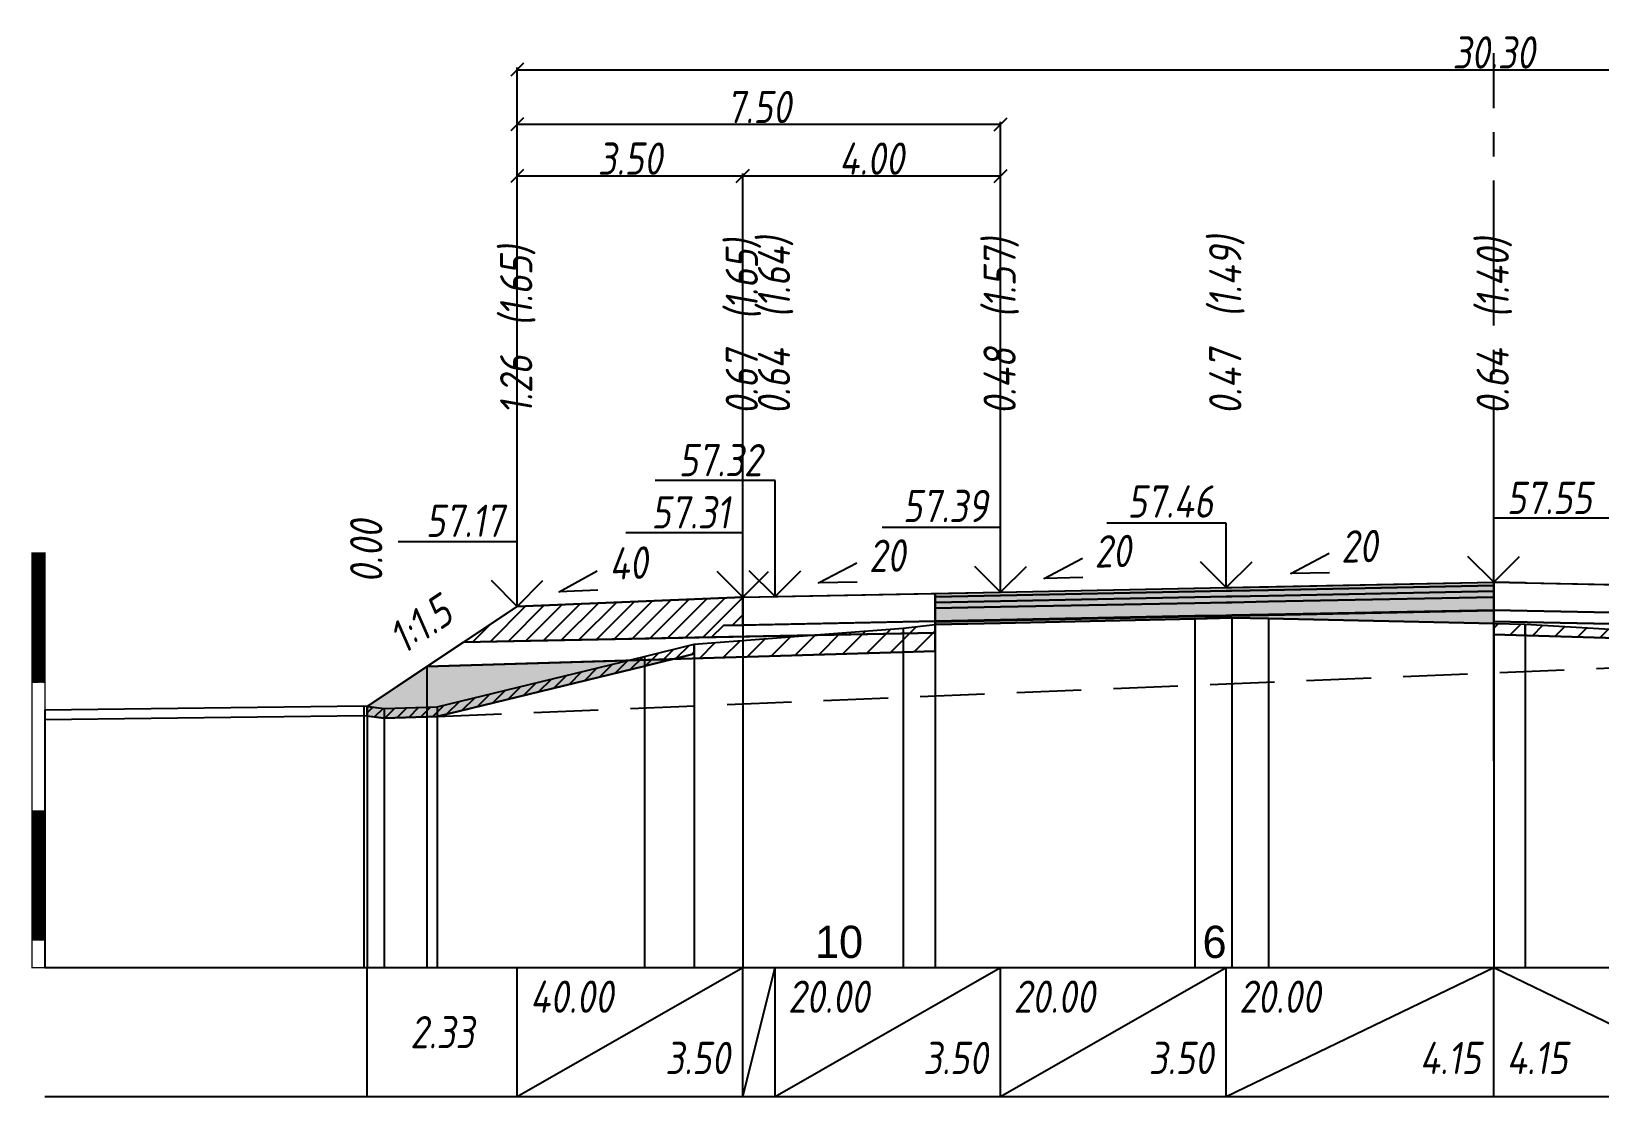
# Model space of a CAD drawing. Extents: x -717 to 1451, y -133302 to 233.
# Drawn here: x 78.9 to 200.6, y -71501 to -71418.4 of the extents above; entities that cross this region are included whole.
import ezdxf
from ezdxf.enums import TextEntityAlignment as Align

# ---------------------------------------------------------------- set-up
doc = ezdxf.new("R2010")
doc.units = 0
doc.linetypes.add('осевая2', pattern=[1.125, 0.75, -0.125, 0.125, -0.125])
doc.linetypes.add('штриховая', pattern=[0.75, 0.5, -0.25])
for name, color, linetype in [('Интерполированный поперечник', 2, 'Continuous'), ('Код_514', 1, 'Continuous'), ('Контур_0', 7, 'Continuous'), ('Контур_2564', 7, 'Continuous'), ('Контур_2660', 7, 'Continuous'), ('Контур_2665', 7, 'Continuous'), ('Контур_400', 7, 'Continuous'), ('Контур_508', 7, 'Continuous'), ('Контур_512', 7, 'Continuous'), ('Контур_513', 7, 'Continuous'), ('Красный поперечник', 1, 'Continuous'), ('Линейка абсолютных высот', 7, 'Continuous'), ('Объём_2501', 7, 'Continuous'), ('Объём_2564', 7, 'Continuous'), ('Объём_2650', 7, 'Continuous'), ('Объём_2660', 7, 'Continuous'), ('Объём_2661', 7, 'Continuous'), ('Объём_2665', 7, 'Continuous'), ('Объём_2666', 7, 'Continuous'), ('Объём_2667', 7, 'Continuous'), ('Объём_2668', 7, 'Continuous'), ('Объём_2669', 7, 'Continuous'), ('Объём_2675', 7, 'Continuous'), ('Объём_2753', 7, 'Continuous'), ('Ось', 1, 'осевая2'), ('Откосы', 7, 'Continuous'), ('Отметки покрытия', 7, 'Continuous'), ('Рабочие отметки', 7, 'Continuous'), ('Рабочие отметки доп.', 7, 'Continuous'), ('Слои выравнивания', 7, 'Continuous'), ('Таблица', 7, 'Continuous'), ('Уклоны проезжей части', 7, 'Continuous'), ('Черный поперечник', 3, 'Continuous')]:
    doc.layers.add(name, color=color, linetype=linetype)
for name, color, linetype, true_color in [('Контур_2540', 2, 'Continuous', 0xffff00), ('Контур_2560', 2, 'Continuous', 0xffff00), ('Контур_2561', 7, 'Continuous', 0xff8040), ('Контур_2562', 3, 'Continuous', 0x00ff00), ('Контур_2563', 7, 'Continuous', 0xff8000), ('Контур_2570', 7, 'Continuous', 0x80ff00), ('Контур_2725', 7, 'Continuous', 0x323232), ('Контур_2736', 4, 'Continuous', 0x00ffff), ('Контур_2737', 4, 'Continuous', 0x00ffff), ('Контур_2738', 4, 'Continuous', 0x00ffff), ('Контур_2739', 4, 'Continuous', 0x00ffff), ('Контур_2741', 4, 'Continuous', 0x00ffff), ('Контур_2742', 4, 'Continuous', 0x00ffff), ('Контур_2743', 4, 'Continuous', 0x00ffff), ('Контур_2744', 7, 'Continuous', 0xa4ffff), ('Контур_2745', 7, 'Continuous', 0xa4ffff), ('Контур_2747', 4, 'Continuous', 0x00ffff), ('Контур_2748', 4, 'Continuous', 0x00ffff), ('Контур_2749', 4, 'Continuous', 0x00ffff), ('Контур_2750', 4, 'Continuous', 0x00ffff), ('Контур_2751', 4, 'Continuous', 0x00ffff), ('Контур_2752', 4, 'Continuous', 0x00ffff), ('Контур_2760', 7, 'Continuous', 0x323232), ('Контур_2761', 7, 'Continuous', 0x323232), ('Контур_2762', 7, 'Continuous', 0x323232), ('Контур_2763', 7, 'Continuous', 0x323232), ('Контур_2764', 7, 'Continuous', 0x323232), ('Контур_2765', 7, 'Continuous', 0x323232), ('Контур_402', 7, 'Continuous', 0xff6464), ('Контур_703', 4, 'Continuous', 0x00ffff), ('Контур_705', 4, 'Continuous', 0x00ffff), ('Контур_707', 4, 'Continuous', 0x00ffff), ('Контур_720', 131, 'Continuous', 0xaaffff), ('Объём_2500', 7, 'Continuous', 0xc0c0c0), ('Объём_2520', 7, 'Continuous', 0x80ffff), ('Объём_2540', 2, 'Continuous', 0xffff00), ('Объём_2560', 2, 'Continuous', 0xffff00), ('Объём_2561', 7, 'Continuous', 0xff8040), ('Объём_2562', 3, 'Continuous', 0x00ff00), ('Объём_2563', 7, 'Continuous', 0xff8000), ('Объём_2570', 7, 'Continuous', 0x80ff00), ('Объём_2600', 7, 'Continuous', 0x808000), ('Объём_2746', 2, 'Continuous', 0xffff00)]:
    doc.layers.add(name, color=color, linetype=linetype, true_color=true_color)
doc.styles.get("Standard").update_dxf_attribs({"font": 'txt', "height": 2.5})
doc.styles.add('М', font='romand.shx', dxfattribs={"width": 0.8, "oblique": 10, "height": 2.5})
doc.dimstyles.get("Standard").update_dxf_attribs({"dimtxt": 0.18, "dimasz": 0.18, "dimexe": 0.18, "dimexo": 0.0625, "dimgap": 0.09, "dimtad": 0, "dimtih": 1, "dimtoh": 1, "dimdec": 4, "dimzin": 0, "dimdsep": 46, "dimtxsty": 'Standard', "dimcen": 0.09, "dimadec": 0, "dimazin": 0, "dimtfac": 1, "dimtdec": 4, "dimtofl": 0, "dimtmove": 0, "dimatfit": 3, "dimfxl": 1, "dimtolj": 1, "dimtzin": 0, "dimarcsym": 0})
pattern_1 = [(45.00000125, (0, 0), (-0.026516505928, 0.026516504769), []), (135.00000034, (0, 0), (-0.02651650519, -0.026516505506), [])]

# ---------------------------------------------------------------- blocks, each defined once
blk = doc.blocks.new('_Oblique')
at = {"color": 0, "linetype": 'ByBlock', "lineweight": -2}
blk.add_line((-0.5, -0.5), (0.5, 0.5), dxfattribs=at)
blk = doc.blocks.new('*D3427')
at = {"color": 0, "lineweight": -2, "transparency": 16777216}
for p, q in [((116.63, -71462.99), (116.63, -71429.43)), ((116.63, -71429.61), (134.13, -71429.61)), ((134.13, -71462.29), (134.13, -71429.43))]:
    blk.add_line(p, q, dxfattribs=at)
at = {"layer": 'Defpoints', "color": 0, "transparency": 16777216}
for p in [(134.13, -71429.61), (134.13, -71462.35), (116.63, -71463.05)]:
    blk.add_point(p, dxfattribs=at)
at = {"color": 0, "lineweight": -2, "transparency": 16777216, "rotation": 180}
blk.add_blockref('_Oblique', (116.63, -71429.61), dxfattribs=at)
at = {"color": 0, "lineweight": -2, "transparency": 16777216}
blk.add_blockref('_Oblique', (134.13, -71429.61), dxfattribs=at)
at = {"color": 0, "transparency": 16777216, "insert": (125.38, -71428.27), "char_height": 2.5, "width": 9.5833, "attachment_point": 5, "style": 'М'}
blk.add_mtext('\\A1;3.50', dxfattribs=at)
blk = doc.blocks.new('*D3429')
at = {"color": 0, "lineweight": -2, "transparency": 16777216}
for p, q in [((134.13, -71462.29), (134.13, -71429.43)), ((134.13, -71429.61), (154.13, -71429.61)), ((154.13, -71461.89), (154.13, -71429.43))]:
    blk.add_line(p, q, dxfattribs=at)
at = {"layer": 'Defpoints', "color": 0, "transparency": 16777216}
for p in [(154.13, -71429.61), (134.13, -71462.35), (154.13, -71461.95)]:
    blk.add_point(p, dxfattribs=at)
at = {"color": 0, "lineweight": -2, "transparency": 16777216, "rotation": 180}
blk.add_blockref('_Oblique', (134.13, -71429.61), dxfattribs=at)
at = {"color": 0, "lineweight": -2, "transparency": 16777216}
blk.add_blockref('_Oblique', (154.13, -71429.61), dxfattribs=at)
at = {"color": 0, "transparency": 16777216, "insert": (144.13, -71428.27), "char_height": 2.5, "width": 9.1667, "attachment_point": 5, "style": 'М'}
blk.add_mtext('\\A1;4.00', dxfattribs=at)
blk = doc.blocks.new('*D3432')
at = {"color": 0, "lineweight": -2, "transparency": 16777216}
for p, q in [((116.63, -71462.99), (116.63, -71425.43)), ((116.63, -71425.61), (154.13, -71425.61)), ((154.13, -71461.89), (154.13, -71425.43))]:
    blk.add_line(p, q, dxfattribs=at)
at = {"layer": 'Defpoints', "color": 0, "transparency": 16777216}
for p in [(154.13, -71425.61), (154.13, -71461.95), (116.63, -71463.05)]:
    blk.add_point(p, dxfattribs=at)
at = {"color": 0, "lineweight": -2, "transparency": 16777216, "rotation": 180}
blk.add_blockref('_Oblique', (116.63, -71425.61), dxfattribs=at)
at = {"color": 0, "lineweight": -2, "transparency": 16777216}
blk.add_blockref('_Oblique', (154.13, -71425.61), dxfattribs=at)
at = {"color": 0, "transparency": 16777216, "insert": (135.38, -71424.27), "char_height": 2.5, "width": 9.5833, "attachment_point": 5, "style": 'М'}
blk.add_mtext('\\A1;7.50', dxfattribs=at)
blk = doc.blocks.new('*D3433')
at = {"color": 0, "lineweight": -2, "transparency": 16777216}
for p, q in [((116.63, -71462.99), (116.63, -71421.2)), ((116.63, -71421.38), (268.13, -71421.38)), ((268.13, -71462.99), (268.13, -71421.2))]:
    blk.add_line(p, q, dxfattribs=at)
at = {"layer": 'Defpoints', "color": 0, "transparency": 16777216}
for p in [(268.13, -71421.38), (116.63, -71463.05), (268.13, -71463.05)]:
    blk.add_point(p, dxfattribs=at)
at = {"color": 0, "lineweight": -2, "transparency": 16777216, "rotation": 180}
blk.add_blockref('_Oblique', (116.63, -71421.38), dxfattribs=at)
at = {"color": 0, "lineweight": -2, "transparency": 16777216}
blk.add_blockref('_Oblique', (268.13, -71421.38), dxfattribs=at)
at = {"color": 0, "transparency": 16777216, "insert": (192.38, -71420.04), "char_height": 2.5, "width": 11.6667, "attachment_point": 5, "style": 'М'}
blk.add_mtext('\\A1;30.30', dxfattribs=at)

msp = doc.modelspace()

# ---------------------------------------------------------------- hatches: boundary and pattern name
at = {"layer": 'Линейка абсолютных высот'}
h = msp.add_hatch(dxfattribs=at)
h.set_pattern_fill('ANSI37', scale=0.3, style=0)
h.set_pattern_definition(pattern_1)
h.paths.add_polyline_path([(80, -71468.856), (80, -71458.856), (79, -71458.856), (79, -71468.856)])
h = msp.add_hatch(dxfattribs=at)
h.set_pattern_fill('ANSI37', scale=0.3, style=0)
h.set_pattern_definition(pattern_1)
h.paths.add_polyline_path([(80, -71488.856), (80, -71478.856), (79, -71478.856), (79, -71488.856)])
at = {"layer": 'Объём_2563'}
h = msp.add_hatch(dxfattribs=at)
h.set_pattern_fill('ANSI31', color=256, scale=0.3)
h.paths.add_polyline_path([(116.634, -71462.985), (134.134, -71462.285), (134.134, -71464.435), (132.634, -71464.465), (131.716, -71465.384), (112.459, -71465.769)])
h.paths.add_polyline_path([(253.053, -71465.384), (252.134, -71464.465), (250.634, -71464.435), (250.634, -71464.285), (252.032, -71464.286), (252.033, -71463.286), (251.533, -71463.286), (251.534, -71462.472), (254.355, -71462.598), (254.355, -71463.22), (255.755, -71463.22), (255.755, -71462.685), (264.751, -71462.859), (264.751, -71463.426), (266.151, -71463.426), (266.151, -71462.426), (265.651, -71462.426), (265.651, -71461.926), (268.134, -71462.235), (273.469, -71465.792)])
at = {"layer": 'Объём_2570'}
h = msp.add_hatch(dxfattribs=at)
h.set_pattern_fill('ANSI31', color=256, scale=0.2)
h.paths.add_polyline_path([(130.368, -71466.673), (126.514, -71467.62), (110.428, -71471.515), (106.307, -71471.66), (105, -71471.491), (105, -71470.741), (106.307, -71470.91), (110.428, -71470.765), (126.514, -71466.87), (130.368, -71465.923)])
h.paths.add_polyline_path([(282.373, -71465.809), (261.817, -71466.368), (242.684, -71466.025), (237.317, -71466.062), (235.206, -71466.163), (225.232, -71466.784), (217.584, -71466.557), (215.518, -71466.341), (215.518, -71465.591), (217.584, -71465.807), (225.232, -71466.034), (235.206, -71465.413), (237.317, -71465.312), (242.684, -71465.275), (261.817, -71465.618), (282.373, -71465.059)])
at = {"layer": 'Объём_2600'}
h = msp.add_hatch(dxfattribs=at)
h.set_pattern_fill('ANSI31', color=6, scale=0.4)
h.paths.add_polyline_path([(146.563, -71464.677), (149.067, -71464.401), (149.067, -71466.47), (128.709, -71467.08), (130.368, -71466.673), (130.368, -71465.923)])
h.paths.add_polyline_path([(215.518, -71465.864), (192.384, -71465.17), (192.384, -71464.308), (194.821, -71464.362), (211.978, -71465.386), (215.518, -71465.591)])
h.paths.add_polyline_path([(276.314, -71467.688), (232.044, -71466.36), (235.206, -71466.163), (237.317, -71466.062), (242.684, -71466.025), (261.817, -71466.368), (281.2, -71465.841), (278.429, -71467.688)])
h = msp.add_hatch(dxfattribs=at)
h.set_pattern_fill('HONEY', color=5, scale=0.3)
h.paths.add_polyline_path([(126.514, -71467.62), (110.428, -71471.515), (106.307, -71471.66), (105, -71471.491), (105, -71470.741), (109.633, -71467.653), (128.709, -71467.08)])
h.paths.add_polyline_path([(215.518, -71465.864), (232.044, -71466.36), (225.232, -71466.784), (217.584, -71466.557), (215.518, -71466.341)])
at = {"layer": 'Слои выравнивания'}
for color, points in [(2, [(149.067, -71461.986), (154.134, -71461.885), (169.193, -71461.584), (171.634, -71461.535), (172.059, -71461.527), (174.92, -71461.469), (192.384, -71461.12), (192.384, -71461.37), (174.92, -71461.719), (172.059, -71461.777), (171.634, -71461.785), (169.193, -71461.834), (154.134, -71462.135), (149.067, -71462.236)]), (3, [(149.067, -71462.236), (154.134, -71462.135), (169.193, -71461.834), (171.634, -71461.785), (172.059, -71461.777), (174.92, -71461.719), (192.384, -71461.37), (192.384, -71461.82), (174.92, -71462.169), (172.059, -71462.227), (171.634, -71462.235), (169.193, -71462.284), (154.134, -71462.585), (149.067, -71462.686)]), (4, [(149.067, -71462.686), (154.134, -71462.585), (169.193, -71462.284), (171.634, -71462.235), (172.059, -71462.227), (174.92, -71462.169), (192.384, -71461.82), (192.384, -71462.27), (174.92, -71462.619), (172.059, -71462.677), (171.634, -71462.685), (169.193, -71462.734), (154.134, -71463.035), (149.067, -71463.136)]), (5, [(149.067, -71463.136), (154.134, -71463.035), (169.193, -71462.734), (171.634, -71462.685), (172.059, -71462.677), (174.92, -71462.619), (192.384, -71462.27), (192.384, -71463.27), (174.92, -71463.619), (172.059, -71463.677), (171.634, -71463.685), (169.193, -71463.734), (154.134, -71464.035), (149.067, -71464.136)]), (7, [(149.067, -71464.136), (154.134, -71464.035), (169.193, -71463.734), (171.634, -71463.685), (172.059, -71463.677), (174.92, -71463.619), (192.384, -71463.27), (192.384, -71463.32), (174.92, -71463.669), (172.059, -71463.727), (171.634, -71463.735), (169.193, -71463.784), (154.134, -71464.085), (149.067, -71464.186)]), (6, [(149.067, -71464.186), (154.134, -71464.085), (169.193, -71463.784), (171.634, -71463.735), (172.059, -71463.727), (174.92, -71463.669), (192.384, -71463.32), (192.384, -71464.308), (174.92, -71463.922), (172.059, -71463.872), (171.634, -71463.883), (169.193, -71463.944), (154.134, -71464.285), (149.067, -71464.401)])]:
    msp.add_hatch(color=color, dxfattribs=at).paths.add_polyline_path(points)

# ---------------------------------------------------------------- linework, layer by layer
at = {"layer": 'Интерполированный поперечник', "linetype": 'штриховая', "ltscale": 10, "flags": 128}
msp.add_lwpolyline([(110.428, -71471.515), (225.232, -71466.784)], dxfattribs=at)
at = {"layer": 'Код_514'}
for p, q in [((105, -71501), (105, -71491)), ((116.634, -71501), (116.634, -71491)), ((116.634, -71501), (134.134, -71491)), ((134.134, -71501), (134.134, -71491)), ((134.134, -71501), (136.634, -71491)), ((136.634, -71501), (136.634, -71491)), ((136.634, -71501), (154.134, -71491)), ((154.134, -71501), (154.134, -71491)), ((154.134, -71501), (171.634, -71491)), ((171.634, -71501), (171.634, -71491)), ((171.634, -71501), (192.384, -71491)), ((192.384, -71501), (192.384, -71491)), ((192.384, -71491), (213.134, -71501))]:
    msp.add_line(p, q, dxfattribs=at)
at = {"layer": 'Контур_0', "color": 250, "flags": 128}
for points in [[(248.134, -71464.385), (192.384, -71463.27), (192.384, -71461.12), (250.634, -71462.285), (250.634, -71464.435), (248.134, -71464.385), (248.134, -71464.385)], [(136.634, -71464.385), (134.134, -71464.435), (134.134, -71462.285), (149.067, -71461.986), (149.067, -71464.136), (136.634, -71464.385), (136.634, -71464.385)], [(250.634, -71465.335), (192.384, -71464.17), (192.384, -71463.27), (252.134, -71464.465), (253.053, -71465.384), (250.634, -71465.335), (250.634, -71465.335)], [(132.634, -71464.465), (149.067, -71464.136), (149.067, -71465.036), (131.716, -71465.384), (132.634, -71464.465), (132.634, -71464.465)]]:
    msp.add_lwpolyline(points, dxfattribs=at)
at = {"layer": 'Контур_0', "flags": 128}
for points in [[(116.634, -71462.985), (105, -71470.741), (105, -71470.741), (105, -71470.741), (105, -71470.741), (105, -71470.741), (105, -71470.741), (105, -71470.741), (105, -71470.741), (105, -71470.741), (105, -71470.741), (105, -71470.741), (105, -71470.741), (105, -71470.741), (105, -71470.741), (105, -71470.741)], [(116.634, -71462.985), (105, -71470.741), (105, -71470.741), (105, -71470.741), (105, -71470.741), (105, -71470.741), (105, -71470.741), (105, -71470.741), (105, -71470.741), (105, -71470.741), (105, -71470.741), (105, -71470.741), (105, -71470.741), (105, -71470.741), (105, -71470.741), (105, -71470.741), (105, -71470.741), (105, -71470.741), (105, -71470.741), (105, -71470.741), (105, -71470.741), (105, -71470.741), (105, -71470.741), (105, -71470.741), (105, -71470.741), (105, -71470.741), (105, -71470.741), (105, -71470.741), (105, -71470.741), (105, -71470.741)], [(112.459, -71465.769), (131.716, -71465.384), (132.634, -71464.465), (134.134, -71464.435)]]:
    msp.add_lwpolyline(points, dxfattribs=at)
at = {"layer": 'Контур_2540', "flags": 128}
msp.add_lwpolyline([(149.067, -71466.47), (109.633, -71467.653), (112.459, -71465.769), (149.067, -71465.036), (149.067, -71466.47), (149.067, -71466.47)], dxfattribs=at)
at = {"layer": 'Контур_2540', "color": 250, "flags": 128}
msp.add_lwpolyline([(192.384, -71465.17), (192.384, -71464.17), (273.469, -71465.792), (276.314, -71467.688), (192.384, -71465.17), (192.384, -71465.17)], dxfattribs=at)
at = {"layer": 'Контур_2560', "flags": 128}
msp.add_lwpolyline([(116.634, -71462.985), (116.634, -71462.985), (116.634, -71462.985), (134.134, -71462.285)], dxfattribs=at)
at = {"layer": 'Контур_2561', "flags": 128}
msp.add_lwpolyline([(134.134, -71462.285), (134.134, -71462.285), (116.634, -71462.985), (116.634, -71462.985), (134.134, -71462.285)], dxfattribs=at)
at = {"layer": 'Контур_2562', "flags": 128}
msp.add_lwpolyline([(116.634, -71462.985), (116.634, -71462.985), (116.634, -71462.985), (116.634, -71462.985), (116.634, -71462.985)], dxfattribs=at)
at = {"layer": 'Контур_2563', "flags": 128}
msp.add_lwpolyline([(116.634, -71462.985), (134.134, -71462.285), (134.134, -71464.435), (132.634, -71464.465), (131.716, -71465.384), (112.459, -71465.769), (116.634, -71462.985), (116.634, -71462.985)], dxfattribs=at)
at = {"layer": 'Контур_2564', "flags": 128}
msp.add_lwpolyline([(116.634, -71462.985), (134.134, -71462.285)], dxfattribs=at)
at = {"layer": 'Контур_2570', "flags": 128}
msp.add_lwpolyline([(80, -71471.75), (104.737, -71471.457), (106.307, -71471.66), (110.428, -71471.515), (110.428, -71471.515), (126.514, -71467.62), (130.368, -71466.673), (130.368, -71465.923), (146.563, -71464.677), (149.067, -71464.401), (169.193, -71463.944), (172.059, -71463.872), (174.92, -71463.922), (192.384, -71464.308), (194.821, -71464.362), (211.978, -71465.386)], dxfattribs=at)
at = {"layer": 'Контур_2660', "flags": 128}
for points in [[(192.384, -71465.17), (276.314, -71467.688)], [(109.633, -71467.653), (149.067, -71466.47)]]:
    msp.add_lwpolyline(points, dxfattribs=at)
at = {"layer": 'Контур_2665', "flags": 128}
msp.add_lwpolyline([(116.634, -71462.985), (116.634, -71462.985)], dxfattribs=at)
at = {"layer": 'Контур_2725', "flags": 128}
msp.add_lwpolyline([(149.067, -71464.401), (154.134, -71464.285), (169.193, -71463.944), (171.634, -71463.883), (172.059, -71463.872), (174.92, -71463.922), (192.384, -71464.308)], dxfattribs=at)
at = {"layer": 'Контур_2736', "flags": 128}
msp.add_lwpolyline([(116.634, -71462.985), (105, -71470.741)], dxfattribs=at)
at = {"layer": 'Контур_2737', "flags": 128}
msp.add_lwpolyline([(105, -71470.741), (105, -71470.741)], dxfattribs=at)
at = {"layer": 'Контур_2738', "flags": 128}
msp.add_lwpolyline([(105, -71470.741), (105, -71470.741)], dxfattribs=at)
at = {"layer": 'Контур_2739', "flags": 128}
msp.add_lwpolyline([(105, -71470.741), (105, -71470.741)], dxfattribs=at)
at = {"layer": 'Контур_2741', "flags": 128}
msp.add_lwpolyline([(105, -71470.741), (105, -71470.741)], dxfattribs=at)
at = {"layer": 'Контур_2742', "flags": 128}
msp.add_lwpolyline([(105, -71470.741), (105, -71470.741)], dxfattribs=at)
at = {"layer": 'Контур_2743', "flags": 128}
msp.add_lwpolyline([(105, -71470.741), (105, -71470.741)], dxfattribs=at)
at = {"layer": 'Контур_2744', "flags": 128}
msp.add_lwpolyline([(105, -71470.741), (105, -71470.741)], dxfattribs=at)
msp.add_lwpolyline([(105, -71470.741), (105, -71470.741)], dxfattribs=at)
msp.add_lwpolyline([(105, -71470.741), (105, -71470.741)], dxfattribs=at)
msp.add_lwpolyline([(105, -71470.741), (105, -71470.741)], dxfattribs=at)
msp.add_lwpolyline([(105, -71470.741), (105, -71470.741)], dxfattribs=at)
msp.add_lwpolyline([(105, -71470.741), (105, -71470.741)], dxfattribs=at)
at = {"layer": 'Контур_2745', "flags": 128}
msp.add_lwpolyline([(105, -71470.741), (105, -71470.741)], dxfattribs=at)
msp.add_lwpolyline([(105, -71470.741), (105, -71470.741)], dxfattribs=at)
msp.add_lwpolyline([(105, -71470.741), (105, -71470.741)], dxfattribs=at)
msp.add_lwpolyline([(105, -71470.741), (105, -71470.741)], dxfattribs=at)
msp.add_lwpolyline([(105, -71470.741), (105, -71470.741)], dxfattribs=at)
msp.add_lwpolyline([(105, -71470.741), (105, -71470.741)], dxfattribs=at)
at = {"layer": 'Контур_2747', "flags": 128}
msp.add_lwpolyline([(105, -71470.741), (105, -71470.741)], dxfattribs=at)
at = {"layer": 'Контур_2748', "flags": 128}
msp.add_lwpolyline([(105, -71470.741), (105, -71470.741)], dxfattribs=at)
at = {"layer": 'Контур_2749', "flags": 128}
msp.add_lwpolyline([(105, -71470.741), (105, -71470.741)], dxfattribs=at)
at = {"layer": 'Контур_2750', "flags": 128}
msp.add_lwpolyline([(105, -71470.741), (105, -71470.741)], dxfattribs=at)
at = {"layer": 'Контур_2751', "flags": 128}
msp.add_lwpolyline([(105, -71470.741), (105, -71470.741)], dxfattribs=at)
at = {"layer": 'Контур_2752', "flags": 128}
msp.add_lwpolyline([(105, -71470.741), (105, -71470.741)], dxfattribs=at)
at = {"layer": 'Контур_2760', "flags": 128}
msp.add_lwpolyline([(149.067, -71461.986), (154.134, -71461.885), (169.193, -71461.584), (171.634, -71461.535), (172.059, -71461.527), (174.92, -71461.469), (192.384, -71461.12)], dxfattribs=at)
at = {"layer": 'Контур_2761', "flags": 128}
msp.add_lwpolyline([(149.067, -71462.236), (154.134, -71462.135), (169.193, -71461.834), (171.634, -71461.785), (172.059, -71461.777), (174.92, -71461.719), (192.384, -71461.37)], dxfattribs=at)
at = {"layer": 'Контур_2762', "flags": 128}
msp.add_lwpolyline([(149.067, -71462.686), (154.134, -71462.585), (169.193, -71462.284), (171.634, -71462.235), (172.059, -71462.227), (174.92, -71462.169), (192.384, -71461.82)], dxfattribs=at)
at = {"layer": 'Контур_2763', "flags": 128}
msp.add_lwpolyline([(149.067, -71463.136), (154.134, -71463.035), (169.193, -71462.734), (171.634, -71462.685), (172.059, -71462.677), (174.92, -71462.619), (192.384, -71462.27)], dxfattribs=at)
at = {"layer": 'Контур_2764', "flags": 128}
msp.add_lwpolyline([(149.067, -71464.136), (154.134, -71464.035), (169.193, -71463.734), (171.634, -71463.685), (172.059, -71463.677), (174.92, -71463.619), (192.384, -71463.27)], dxfattribs=at)
at = {"layer": 'Контур_2765', "flags": 128}
msp.add_lwpolyline([(149.067, -71464.186), (154.134, -71464.085), (169.193, -71463.784), (171.634, -71463.735), (172.059, -71463.727), (174.92, -71463.669), (192.384, -71463.32)], dxfattribs=at)
at = {"layer": 'Контур_400', "flags": 128}
for points in [[(134.134, -71462.285), (136.634, -71462.235), (136.634, -71462.235), (154.134, -71461.885), (154.134, -71461.885), (154.134, -71461.885), (154.134, -71461.885), (171.634, -71461.535), (192.384, -71461.12)], [(192.384, -71461.12), (213.134, -71461.535), (230.634, -71461.885), (230.634, -71461.885), (230.634, -71461.885), (230.634, -71461.885), (248.134, -71462.235), (248.134, -71462.235), (250.634, -71462.285)]]:
    msp.add_lwpolyline(points, dxfattribs=at)
at = {"layer": 'Контур_402', "flags": 128}
msp.add_lwpolyline([(109.633, -71467.653), (149.067, -71466.47), (149.067, -71464.401), (169.193, -71463.944), (172.059, -71463.872), (174.92, -71463.922), (192.384, -71464.308), (192.384, -71465.17), (276.314, -71467.688)], dxfattribs=at)
at = {"layer": 'Контур_508', "flags": 128}
msp.add_lwpolyline([(105, -71470.741), (109.633, -71467.653), (149.067, -71466.47), (149.067, -71464.401), (169.193, -71463.944), (172.059, -71463.872), (174.92, -71463.922), (192.384, -71464.308), (192.384, -71465.17), (276.314, -71467.688), (276.371, -71467.727), (278.371, -71467.727), (282.373, -71465.059)], dxfattribs=at)
at = {"layer": 'Контур_512', "flags": 128}
for points in [[(192.384, -71465.17), (276.314, -71467.688), (276.371, -71467.727), (278.371, -71467.727), (282.373, -71465.059)], [(105, -71470.741), (109.633, -71467.653), (149.067, -71466.47)]]:
    msp.add_lwpolyline(points, dxfattribs=at)
at = {"layer": 'Контур_513', "flags": 128}
msp.add_lwpolyline([(105, -71470.741), (109.633, -71467.653), (149.067, -71466.47), (149.067, -71464.401), (169.193, -71463.944), (172.059, -71463.872), (174.92, -71463.922), (192.384, -71464.308), (192.384, -71465.17), (276.314, -71467.688), (276.371, -71467.727), (278.371, -71467.727), (282.373, -71465.059)], dxfattribs=at)
at = {"layer": 'Контур_703', "flags": 128}
for points in [[(116.634, -71462.985), (105, -71470.741)], [(105, -71470.741), (105, -71470.741)]]:
    msp.add_lwpolyline(points, dxfattribs=at)
at = {"layer": 'Контур_705', "flags": 128}
msp.add_lwpolyline([(105, -71470.741), (105, -71470.741)], dxfattribs=at)
at = {"layer": 'Контур_707', "flags": 128}
msp.add_lwpolyline([(105, -71470.741), (105, -71470.741)], dxfattribs=at)
at = {"layer": 'Контур_720', "flags": 128}
msp.add_lwpolyline([(105, -71470.741), (105, -71470.741)], dxfattribs=at)
at = {"layer": 'Красный поперечник'}
for p, q in [((154.134, -71461.885), (171.634, -71461.535)), ((171.634, -71461.535), (192.384, -71461.12)), ((192.384, -71461.12), (213.134, -71461.535)), ((116.634, -71462.985), (134.134, -71462.285)), ((134.134, -71462.285), (136.634, -71462.235)), ((136.634, -71462.235), (154.134, -71461.885)), ((105, -71470.741), (116.634, -71462.985)), ((192.384, -71465.17), (192.384, -71491)), ((149.067, -71466.47), (149.067, -71491)), ((109.633, -71467.653), (109.633, -71491)), ((105, -71470.741), (105, -71491))]:
    msp.add_line(p, q, dxfattribs=at)
at = {"layer": 'Линейка абсолютных высот', "color": 7, "const_width": 0.1, "flags": 128}
for points in [[(80, -71468.856), (80, -71458.856), (79, -71458.856), (79, -71468.856), (80, -71468.856)], [(80, -71478.856), (80, -71468.856), (79, -71468.856), (79, -71478.856), (80, -71478.856)], [(80, -71488.856), (80, -71478.856), (79, -71478.856), (79, -71488.856), (80, -71488.856)], [(80, -71491), (80, -71488.856), (79, -71488.856), (79, -71491), (80, -71491)]]:
    msp.add_lwpolyline(points, dxfattribs=at)
at = {"layer": 'Объём_2500', "color": 250, "flags": 128}
for points in [[(248.134, -71464.385), (192.384, -71463.27), (192.384, -71461.12), (250.634, -71462.285), (250.634, -71464.435), (248.134, -71464.385), (248.134, -71464.385)], [(136.634, -71464.385), (134.134, -71464.435), (134.134, -71462.285), (149.067, -71461.986), (149.067, -71464.136), (136.634, -71464.385), (136.634, -71464.385)], [(136.634, -71464.385), (134.134, -71464.435), (134.134, -71462.285), (149.067, -71461.986), (149.067, -71464.136), (136.634, -71464.385), (136.634, -71464.385)]]:
    msp.add_lwpolyline(points, dxfattribs=at)
at = {"layer": 'Объём_2501', "flags": 128}
for points in [[(134.134, -71462.285), (136.634, -71462.235), (136.634, -71462.235), (154.134, -71461.885), (154.134, -71461.885), (154.134, -71461.885), (154.134, -71461.885), (171.634, -71461.535), (192.384, -71461.12)], [(192.384, -71461.12), (213.134, -71461.535), (230.634, -71461.885), (230.634, -71461.885), (230.634, -71461.885), (230.634, -71461.885), (248.134, -71462.235), (248.134, -71462.235), (250.634, -71462.285)], [(134.134, -71462.285), (136.634, -71462.235), (136.634, -71462.235), (154.134, -71461.885)]]:
    msp.add_lwpolyline(points, dxfattribs=at)
at = {"layer": 'Объём_2520', "color": 250, "flags": 128}
for points in [[(250.634, -71465.335), (192.384, -71464.17), (192.384, -71463.27), (252.134, -71464.465), (253.053, -71465.384), (250.634, -71465.335), (250.634, -71465.335)], [(132.634, -71464.465), (149.067, -71464.136), (149.067, -71465.036), (131.716, -71465.384), (132.634, -71464.465), (132.634, -71464.465)], [(132.634, -71464.465), (149.067, -71464.136), (149.067, -71465.036), (131.716, -71465.384), (132.634, -71464.465), (132.634, -71464.465)]]:
    msp.add_lwpolyline(points, dxfattribs=at)
at = {"layer": 'Объём_2540', "flags": 128}
msp.add_lwpolyline([(149.067, -71466.47), (109.633, -71467.653), (112.459, -71465.769), (149.067, -71465.036), (149.067, -71466.47), (149.067, -71466.47)], dxfattribs=at)
msp.add_lwpolyline([(149.067, -71466.47), (109.633, -71467.653), (112.459, -71465.769), (149.067, -71465.036), (149.067, -71466.47), (149.067, -71466.47)], dxfattribs=at)
at = {"layer": 'Объём_2540', "color": 250, "flags": 128}
msp.add_lwpolyline([(192.384, -71465.17), (192.384, -71464.17), (273.469, -71465.792), (276.314, -71467.688), (192.384, -71465.17), (192.384, -71465.17)], dxfattribs=at)
at = {"layer": 'Объём_2560', "flags": 128}
msp.add_lwpolyline([(116.634, -71462.985), (116.634, -71462.985), (116.634, -71462.985), (134.134, -71462.285)], dxfattribs=at)
msp.add_lwpolyline([(116.634, -71462.985), (116.634, -71462.985), (116.634, -71462.985), (134.134, -71462.285)], dxfattribs=at)
at = {"layer": 'Объём_2561', "flags": 128}
msp.add_lwpolyline([(134.134, -71462.285), (134.134, -71462.285), (116.634, -71462.985), (116.634, -71462.985), (134.134, -71462.285)], dxfattribs=at)
msp.add_lwpolyline([(134.134, -71462.285), (134.134, -71462.285), (116.634, -71462.985), (116.634, -71462.985), (134.134, -71462.285)], dxfattribs=at)
at = {"layer": 'Объём_2562', "flags": 128}
msp.add_lwpolyline([(116.634, -71462.985), (116.634, -71462.985), (116.634, -71462.985), (116.634, -71462.985), (116.634, -71462.985)], dxfattribs=at)
msp.add_lwpolyline([(116.634, -71462.985), (116.634, -71462.985), (116.634, -71462.985), (116.634, -71462.985), (116.634, -71462.985)], dxfattribs=at)
at = {"layer": 'Объём_2563', "flags": 128}
msp.add_lwpolyline([(116.634, -71462.985), (134.134, -71462.285), (134.134, -71464.435), (132.634, -71464.465), (131.716, -71465.384), (112.459, -71465.769), (116.634, -71462.985), (116.634, -71462.985)], dxfattribs=at)
msp.add_lwpolyline([(116.634, -71462.985), (134.134, -71462.285), (134.134, -71464.435), (132.634, -71464.465), (131.716, -71465.384), (112.459, -71465.769), (116.634, -71462.985), (116.634, -71462.985)], dxfattribs=at)
at = {"layer": 'Объём_2564', "flags": 128}
msp.add_lwpolyline([(116.634, -71462.985), (134.134, -71462.285)], dxfattribs=at)
msp.add_lwpolyline([(116.634, -71462.985), (134.134, -71462.285)], dxfattribs=at)
at = {"layer": 'Объём_2570', "flags": 128}
msp.add_lwpolyline([(130.368, -71466.673), (126.514, -71467.62), (110.428, -71471.515), (106.307, -71471.66), (105, -71471.491), (105, -71470.741), (106.307, -71470.91), (110.428, -71470.765), (126.514, -71466.87), (130.368, -71465.923), (130.368, -71466.673), (130.368, -71466.673)], dxfattribs=at)
msp.add_lwpolyline([(130.368, -71466.673), (126.514, -71467.62), (110.428, -71471.515), (106.307, -71471.66), (105, -71471.491), (105, -71470.741), (106.307, -71470.91), (110.428, -71470.765), (126.514, -71466.87), (130.368, -71465.923), (130.368, -71466.673), (130.368, -71466.673)], dxfattribs=at)
at = {"layer": 'Объём_2600', "flags": 128}
msp.add_lwpolyline([(126.514, -71467.62), (110.428, -71471.515), (106.307, -71471.66), (105, -71471.491), (105, -71470.741), (109.633, -71467.653), (128.709, -71467.08), (126.514, -71467.62), (126.514, -71467.62)], dxfattribs=at)
at = {"layer": 'Объём_2600', "color": 5, "flags": 128}
msp.add_lwpolyline([(126.514, -71467.62), (110.428, -71471.515), (106.307, -71471.66), (105, -71471.491), (105, -71470.741), (109.633, -71467.653), (128.709, -71467.08), (126.514, -71467.62), (126.514, -71467.62)], dxfattribs=at)
at = {"layer": 'Объём_2650', "flags": 128}
msp.add_lwpolyline([(146.563, -71464.677), (149.067, -71464.401), (149.067, -71466.47), (128.709, -71467.08), (130.368, -71466.673), (130.368, -71465.923), (146.563, -71464.677), (146.563, -71464.677)], dxfattribs=at)
at = {"layer": 'Объём_2650', "color": 6, "flags": 128}
for points in [[(146.563, -71464.677), (149.067, -71464.401), (149.067, -71466.47), (128.709, -71467.08), (130.368, -71466.673), (130.368, -71465.923), (146.563, -71464.677), (146.563, -71464.677)], [(215.518, -71465.864), (192.384, -71465.17), (192.384, -71464.308), (194.821, -71464.362), (211.978, -71465.386), (215.518, -71465.591), (215.518, -71465.864), (215.518, -71465.864)]]:
    msp.add_lwpolyline(points, dxfattribs=at)
at = {"layer": 'Объём_2660', "flags": 128}
for points in [[(192.384, -71465.17), (276.314, -71467.688)], [(109.633, -71467.653), (149.067, -71466.47)], [(109.633, -71467.653), (149.067, -71466.47)]]:
    msp.add_lwpolyline(points, dxfattribs=at)
at = {"layer": 'Объём_2661', "flags": 128}
msp.add_lwpolyline([(116.634, -71462.985), (105, -71470.741)], dxfattribs=at)
msp.add_lwpolyline([(116.634, -71462.985), (105, -71470.741)], dxfattribs=at)
at = {"layer": 'Объём_2665', "flags": 128}
msp.add_lwpolyline([(116.634, -71462.985), (116.634, -71462.985)], dxfattribs=at)
msp.add_lwpolyline([(116.634, -71462.985), (116.634, -71462.985)], dxfattribs=at)
at = {"layer": 'Объём_2666', "flags": 128}
msp.add_lwpolyline([(116.634, -71462.985), (105, -71470.741)], dxfattribs=at)
msp.add_lwpolyline([(116.634, -71462.985), (105, -71470.741)], dxfattribs=at)
at = {"layer": 'Объём_2667', "flags": 128}
msp.add_lwpolyline([(105, -71470.741), (105, -71470.741)], dxfattribs=at)
msp.add_lwpolyline([(105, -71470.741), (105, -71470.741)], dxfattribs=at)
msp.add_lwpolyline([(105, -71470.741), (105, -71470.741)], dxfattribs=at)
msp.add_lwpolyline([(105, -71470.741), (105, -71470.741)], dxfattribs=at)
at = {"layer": 'Объём_2668', "flags": 128}
msp.add_lwpolyline([(105, -71470.741), (105, -71470.741)], dxfattribs=at)
msp.add_lwpolyline([(105, -71470.741), (105, -71470.741)], dxfattribs=at)
msp.add_lwpolyline([(105, -71470.741), (105, -71470.741)], dxfattribs=at)
msp.add_lwpolyline([(105, -71470.741), (105, -71470.741)], dxfattribs=at)
at = {"layer": 'Объём_2669', "flags": 128}
msp.add_lwpolyline([(105, -71470.741), (105, -71470.741)], dxfattribs=at)
msp.add_lwpolyline([(105, -71470.741), (105, -71470.741)], dxfattribs=at)
msp.add_lwpolyline([(105, -71470.741), (105, -71470.741)], dxfattribs=at)
msp.add_lwpolyline([(105, -71470.741), (105, -71470.741)], dxfattribs=at)
at = {"layer": 'Объём_2675', "flags": 128}
msp.add_lwpolyline([(105, -71470.741), (105, -71470.741)], dxfattribs=at)
msp.add_lwpolyline([(105, -71470.741), (105, -71470.741)], dxfattribs=at)
msp.add_lwpolyline([(105, -71470.741), (105, -71470.741)], dxfattribs=at)
msp.add_lwpolyline([(105, -71470.741), (105, -71470.741)], dxfattribs=at)
msp.add_lwpolyline([(105, -71470.741), (105, -71470.741)], dxfattribs=at)
msp.add_lwpolyline([(105, -71470.741), (105, -71470.741)], dxfattribs=at)
msp.add_lwpolyline([(105, -71470.741), (105, -71470.741)], dxfattribs=at)
msp.add_lwpolyline([(105, -71470.741), (105, -71470.741)], dxfattribs=at)
msp.add_lwpolyline([(105, -71470.741), (105, -71470.741)], dxfattribs=at)
msp.add_lwpolyline([(105, -71470.741), (105, -71470.741)], dxfattribs=at)
msp.add_lwpolyline([(105, -71470.741), (105, -71470.741)], dxfattribs=at)
msp.add_lwpolyline([(105, -71470.741), (105, -71470.741)], dxfattribs=at)
msp.add_lwpolyline([(105, -71470.741), (105, -71470.741)], dxfattribs=at)
msp.add_lwpolyline([(105, -71470.741), (105, -71470.741)], dxfattribs=at)
msp.add_lwpolyline([(105, -71470.741), (105, -71470.741)], dxfattribs=at)
msp.add_lwpolyline([(105, -71470.741), (105, -71470.741)], dxfattribs=at)
msp.add_lwpolyline([(105, -71470.741), (105, -71470.741)], dxfattribs=at)
msp.add_lwpolyline([(105, -71470.741), (105, -71470.741)], dxfattribs=at)
msp.add_lwpolyline([(105, -71470.741), (105, -71470.741)], dxfattribs=at)
msp.add_lwpolyline([(105, -71470.741), (105, -71470.741)], dxfattribs=at)
msp.add_lwpolyline([(105, -71470.741), (105, -71470.741)], dxfattribs=at)
msp.add_lwpolyline([(105, -71470.741), (105, -71470.741)], dxfattribs=at)
msp.add_lwpolyline([(105, -71470.741), (105, -71470.741)], dxfattribs=at)
msp.add_lwpolyline([(105, -71470.741), (105, -71470.741)], dxfattribs=at)
at = {"layer": 'Объём_2746', "flags": 128}
for points in [[(146.563, -71464.677), (149.067, -71464.401), (149.067, -71466.47), (128.709, -71467.08), (130.368, -71466.673), (130.368, -71465.923), (146.563, -71464.677), (146.563, -71464.677)], [(146.563, -71464.677), (149.067, -71464.401), (149.067, -71466.47), (128.709, -71467.08), (130.368, -71466.673), (130.368, -71465.923), (146.563, -71464.677), (146.563, -71464.677)], [(215.518, -71465.864), (194.821, -71465.243), (194.821, -71464.362), (211.978, -71465.386), (215.518, -71465.591), (215.518, -71465.864), (215.518, -71465.864)]]:
    msp.add_lwpolyline(points, dxfattribs=at)
at = {"layer": 'Объём_2753', "flags": 128}
for points in [[(194.821, -71461.169), (192.384, -71461.12)], [(149.067, -71461.986), (149.067, -71461.986)], [(149.067, -71461.986), (149.067, -71461.986)]]:
    msp.add_lwpolyline(points, dxfattribs=at)
at = {"layer": 'Ось', "ltscale": 15}
msp.add_line((192.384, -71474.971), (192.384, -71420.091), dxfattribs=at)
at = {"layer": 'Откосы', "color": 1, "flags": 128}
for points in [[(179.64, -71460.375), (176.64, -71460.435), (179.61, -71458.875)], [(122.896, -71461.734), (119.899, -71461.854), (122.836, -71460.235)], [(143.015, -71461.107), (140.015, -71461.167), (142.985, -71459.608)], [(160.515, -71460.757), (157.515, -71460.817), (160.485, -71459.258)]]:
    msp.add_lwpolyline(points, dxfattribs=at)
at = {"layer": 'Отметки покрытия', "color": 1}
for p, q in [((136.634, -71453.235), (127.346, -71453.235)), ((136.634, -71462.235), (136.634, -71453.235)), ((171.634, -71456.535), (162.364, -71456.535)), ((171.634, -71461.535), (171.634, -71456.535)), ((192.384, -71461.12), (192.384, -71456.12)), ((192.384, -71456.12), (201.98, -71456.12)), ((134.134, -71457.285), (125.065, -71457.285)), ((134.134, -71462.285), (134.134, -71457.285)), ((154.134, -71456.885), (144.937, -71456.885)), ((154.134, -71461.885), (154.134, -71456.885)), ((116.634, -71457.985), (107.391, -71457.985)), ((116.634, -71462.985), (116.634, -71457.985)), ((134.134, -71462.285), (132.134, -71460.285)), ((134.134, -71462.285), (136.134, -71460.285)), ((136.634, -71462.235), (134.634, -71460.235)), ((136.634, -71462.235), (138.634, -71460.235)), ((154.134, -71461.885), (152.134, -71459.885)), ((154.134, -71461.885), (156.134, -71459.885)), ((171.634, -71461.535), (169.634, -71459.535)), ((171.634, -71461.535), (173.634, -71459.535)), ((192.384, -71461.12), (190.384, -71459.12)), ((192.384, -71461.12), (194.384, -71459.12)), ((116.634, -71462.985), (114.634, -71460.985)), ((116.634, -71462.985), (118.634, -71460.985))]:
    msp.add_line(p, q, dxfattribs=at)
at = {"layer": 'Слои выравнивания'}
for p, q in [((192.384, -71461.12), (192.384, -71491)), ((134.134, -71462.285), (134.134, -71491)), ((149.067, -71461.986), (149.067, -71491))]:
    msp.add_line(p, q, dxfattribs=at)
at = {"layer": 'Слои выравнивания', "color": 2, "flags": 128}
msp.add_lwpolyline([(149.067, -71461.986), (154.134, -71461.885), (169.193, -71461.584), (171.634, -71461.535), (172.059, -71461.527), (174.92, -71461.469), (192.384, -71461.12), (192.384, -71461.37), (174.92, -71461.719), (172.059, -71461.777), (171.634, -71461.785), (169.193, -71461.834), (154.134, -71462.135), (149.067, -71462.236)], close=True, dxfattribs=at)
at = {"layer": 'Слои выравнивания', "color": 3, "flags": 128}
msp.add_lwpolyline([(149.067, -71462.236), (154.134, -71462.135), (169.193, -71461.834), (171.634, -71461.785), (172.059, -71461.777), (174.92, -71461.719), (192.384, -71461.37), (192.384, -71461.82), (174.92, -71462.169), (172.059, -71462.227), (171.634, -71462.235), (169.193, -71462.284), (154.134, -71462.585), (149.067, -71462.686)], close=True, dxfattribs=at)
at = {"layer": 'Слои выравнивания', "color": 4, "flags": 128}
msp.add_lwpolyline([(149.067, -71462.686), (154.134, -71462.585), (169.193, -71462.284), (171.634, -71462.235), (172.059, -71462.227), (174.92, -71462.169), (192.384, -71461.82), (192.384, -71462.27), (174.92, -71462.619), (172.059, -71462.677), (171.634, -71462.685), (169.193, -71462.734), (154.134, -71463.035), (149.067, -71463.136)], close=True, dxfattribs=at)
at = {"layer": 'Слои выравнивания', "color": 5, "flags": 128}
msp.add_lwpolyline([(149.067, -71463.136), (154.134, -71463.035), (169.193, -71462.734), (171.634, -71462.685), (172.059, -71462.677), (174.92, -71462.619), (192.384, -71462.27), (192.384, -71463.27), (174.92, -71463.619), (172.059, -71463.677), (171.634, -71463.685), (169.193, -71463.734), (154.134, -71464.035), (149.067, -71464.136)], close=True, dxfattribs=at)
at = {"layer": 'Слои выравнивания', "color": 7, "flags": 128}
msp.add_lwpolyline([(149.067, -71464.136), (154.134, -71464.035), (169.193, -71463.734), (171.634, -71463.685), (172.059, -71463.677), (174.92, -71463.619), (192.384, -71463.27), (192.384, -71463.32), (174.92, -71463.669), (172.059, -71463.727), (171.634, -71463.735), (169.193, -71463.784), (154.134, -71464.085), (149.067, -71464.186)], close=True, dxfattribs=at)
at = {"layer": 'Слои выравнивания', "color": 6, "flags": 128}
msp.add_lwpolyline([(149.067, -71464.186), (154.134, -71464.085), (169.193, -71463.784), (171.634, -71463.735), (172.059, -71463.727), (174.92, -71463.669), (192.384, -71463.32), (192.384, -71464.308), (174.92, -71463.922), (172.059, -71463.872), (171.634, -71463.883), (169.193, -71463.944), (154.134, -71464.285), (149.067, -71464.401)], close=True, dxfattribs=at)
at = {"layer": 'Таблица'}
for p, q in [((80, -71491), (307.373, -71491)), ((80, -71501), (307.373, -71501))]:
    msp.add_line(p, q, dxfattribs=at)
at = {"layer": 'Уклоны проезжей части', "color": 1, "flags": 128}
for points in [[(179.64, -71460.375), (176.64, -71460.435), (179.61, -71458.875)], [(122.896, -71461.734), (119.899, -71461.854), (122.836, -71460.235)], [(143.015, -71461.107), (140.015, -71461.167), (142.985, -71459.608)], [(160.515, -71460.757), (157.515, -71460.817), (160.485, -71459.258)]]:
    msp.add_lwpolyline(points, dxfattribs=at)
at = {"layer": 'Черный поперечник', "color": 7}
for p, q in [((169.193, -71463.944), (169.193, -71491)), ((172.059, -71463.872), (172.059, -71491)), ((174.92, -71463.922), (174.92, -71491)), ((146.563, -71464.677), (146.563, -71491)), ((149.067, -71464.401), (149.067, -71491)), ((192.384, -71464.308), (192.384, -71491)), ((194.821, -71464.362), (194.821, -71491)), ((130.368, -71465.923), (130.368, -71491)), ((126.514, -71466.87), (126.514, -71491)), ((80, -71471), (80, -71491)), ((104.737, -71470.707), (104.737, -71491)), ((106.307, -71470.91), (106.307, -71491)), ((110.428, -71470.765), (110.428, -71491))]:
    msp.add_line(p, q, dxfattribs=at)
at = {"layer": 'Черный поперечник', "flags": 128}
msp.add_lwpolyline([(80, -71471), (104.737, -71470.707), (106.307, -71470.91), (110.428, -71470.765), (126.514, -71466.87), (130.368, -71465.923), (146.563, -71464.677), (149.067, -71464.401), (169.193, -71463.944), (172.059, -71463.872), (174.92, -71463.922), (192.384, -71464.308), (194.821, -71464.362), (211.978, -71465.386), (215.518, -71465.591), (217.584, -71465.807), (225.232, -71466.034), (235.206, -71465.413), (237.317, -71465.312), (242.684, -71465.275), (261.817, -71465.618), (307.373, -71464.378)], dxfattribs=at)

# ---------------------------------------------------------------- texts
at = {"layer": 'Код_514', "style": 'М', "oblique": 10, "width": 0.8}
for s, p in [('40.00', (117.634, -71492)), ('20.00', (137.634, -71492)), ('20.00', (155.134, -71492)), ('20.00', (172.634, -71492))]:
    msp.add_text(s, height=2.5, dxfattribs=at).set_placement(p, align=Align.TOP_LEFT)
msp.add_text('2.33', height=2.5, dxfattribs=at).set_placement((110.817, -71496), align=Align.MIDDLE_CENTER)
for s, p in [('3.50', (133.134, -71500)), ('3.50', (153.134, -71500)), ('3.50', (170.634, -71500)), ('4.15', (191.384, -71500))]:
    msp.add_text(s, height=2.5, dxfattribs=at).set_placement(p, align=Align.BOTTOM_RIGHT)
msp.add_text('4.15', height=2.5, dxfattribs=at).set_placement((193.384, -71500), align=Align.BOTTOM_LEFT)
at = {"layer": 'Откосы', "color": 1, "style": 'М', "oblique": 10, "width": 0.8}
for s, rotation, p in [('20', 1.14576, (145.364, -71461.06)), ('20', 1.14576, (162.864, -71460.71)), ('20', 1.14576, (181.989, -71460.328)), ('40', 2.29061, (125.344, -71461.636)), ('1:1.5', 33.69007, (110.262, -71466.031))]:
    msp.add_text(s, height=2.5, rotation=rotation, dxfattribs=at).set_placement(p, align=Align.BOTTOM_CENTER)
at = {"layer": 'Отметки покрытия', "color": 1, "style": 'М', "oblique": 10, "width": 0.8}
for s, p in [('57.32', (135.634, -71453.648)), ('57.39', (153.134, -71457.206)), ('57.46', (170.634, -71456.856)), ('57.17', (115.634, -71458.353)), ('57.31', (133.134, -71457.698))]:
    msp.add_text(s, height=2.5, dxfattribs=at).set_placement(p, align=Align.BOTTOM_RIGHT)
msp.add_text('57.55', height=2.5, dxfattribs=at).set_placement((193.384, -71456.577), align=Align.BOTTOM_LEFT)
at = {"layer": 'Рабочие отметки', "color": 1, "style": 'М', "oblique": 10, "width": 0.8}
for s, p in [('0.67', (134.056, -71448.115)), ('0.64', (136.556, -71448.115)), ('0.48', (154.056, -71448.115)), ('0.47', (171.556, -71448.115)), ('0.64', (192.306, -71448.115)), ('1.26', (116.556, -71448.115)), ('0.00', (104.922, -71461.172))]:
    msp.add_text(s, height=2.5, rotation=90, dxfattribs=at).set_placement(p, align=Align.MIDDLE_LEFT)
at = {"layer": 'Рабочие отметки доп.', "color": 1, "style": 'М', "oblique": 10, "width": 0.8}
for s, p in [('(1.65)', (134.056, -71440.765)), ('(1.64)', (136.556, -71440.615)), ('(1.57)', (154.056, -71440.615)), ('(1.49)', (171.556, -71440.565)), ('(1.40)', (192.306, -71440.615)), ('(1.65)', (116.556, -71441.265))]:
    msp.add_text(s, height=2.5, rotation=90, dxfattribs=at).set_placement(p, align=Align.MIDDLE_LEFT)
at = {"layer": 'Слои выравнивания'}
for s, p in [('10', (141.601, -71491)), ('6', (170.726, -71491))]:
    msp.add_text(s, height=2.5, dxfattribs=at).set_placement(p, align=Align.BOTTOM_CENTER)
at = {"layer": 'Уклоны проезжей части', "color": 1, "style": 'М', "oblique": 10, "width": 0.8}
for s, rotation, p in [('20', 1.14576, (145.364, -71461.06)), ('20', 1.14576, (162.864, -71460.71)), ('20', 1.14576, (181.989, -71460.328)), ('40', 2.29061, (125.344, -71461.636)), ('1:1.5', 33.69007, (110.262, -71466.031))]:
    msp.add_text(s, height=2.5, rotation=rotation, dxfattribs=at).set_placement(p, align=Align.BOTTOM_CENTER)

# ---------------------------------------------------------------- dimensions: what is measured, and where the dimension line sits
at = {"color": 5}
for base, p1, p2, picture, middle in [((268.134, -71421.385), (116.634, -71463.048), (268.134, -71463.048), '*D3433', (192.384, -71421.385)), ((154.134, -71425.609), (116.634, -71463.048), (154.134, -71461.948), '*D3432', (135.384, -71425.609)), ((134.134, -71429.609), (116.634, -71463.048), (134.134, -71462.348), '*D3427', (125.384, -71429.609)), ((154.134, -71429.609), (134.134, -71462.348), (154.134, -71461.948), '*D3429', (144.134, -71429.609))]:
    dim = msp.add_linear_dim(base=base, p1=p1, p2=p2, angle=180, dimstyle='Standard', override={"dimtxt": 2.5, "dimasz": 1, "dimtad": 1, "dimdec": 2, "dimlfac": 0.2, "dimtxsty": 'М', "dimblk1": 'Oblique', "dimblk2": 'Oblique', "dimsah": 1}, dxfattribs=at)
    dim.commit()
    dim.dimension.update_dxf_attribs({"geometry": picture, "text_midpoint": middle, "dimtype": 160})

doc.saveas('drawing.dxf')
